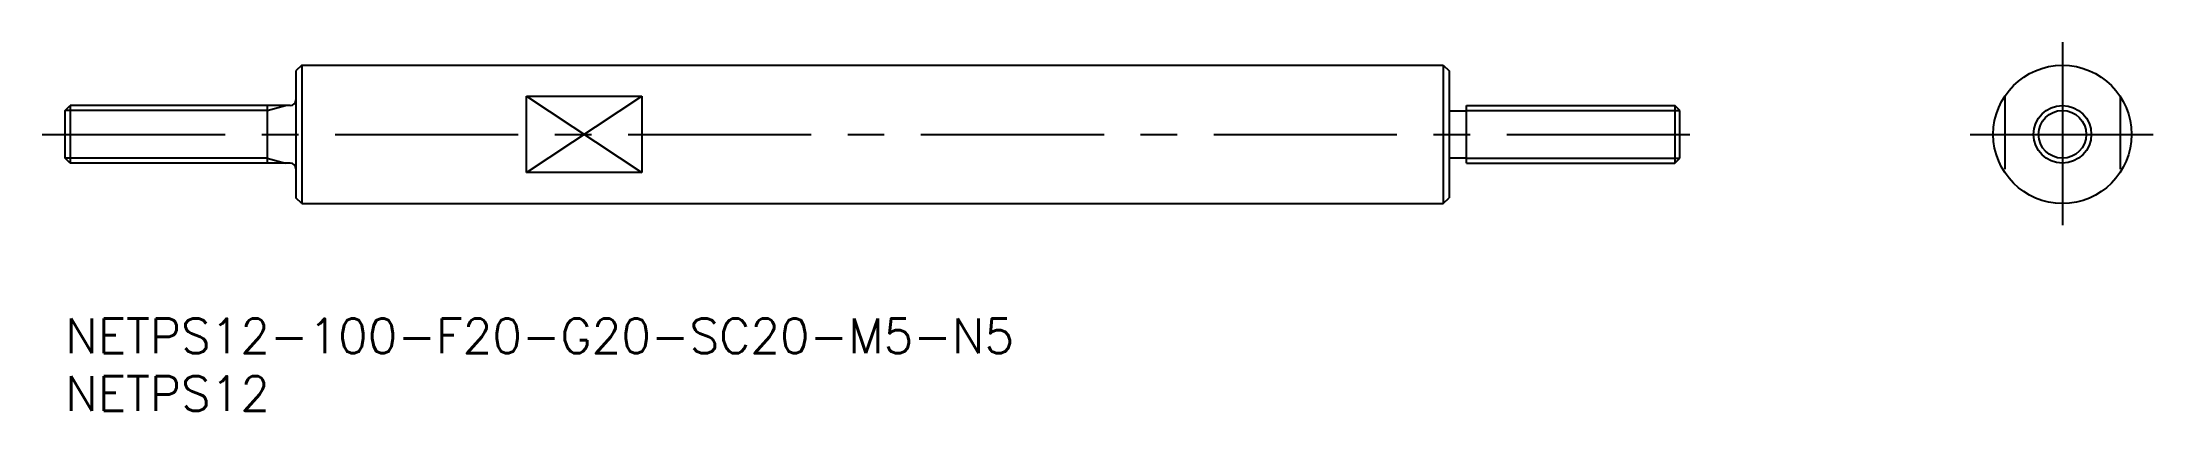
# Model space of a CAD drawing. Extents: x -2 to 181, y -8 to 24.
import ezdxf

# ---------------------------------------------------------------- set-up
doc = ezdxf.new("R2010")
doc.units = 0
doc.header["$LTSCALE"] = 0.5
doc.linetypes.add('CENTER', pattern=[50.8, 31.75, -6.35, 6.35, -6.35])
doc.linetypes.add('DASHED', pattern=[19.05, 12.7, -6.35])
for name, color, linetype in [('MSM_CENTER', 1, 'CENTER'), ('MSM_CONTINUOUS', 7, 'CONTINUOUS'), ('MSM_DASHED', 4, 'DASHED'), ('MSM_NARROW', 5, 'CONTINUOUS'), ('MSM_PART_NUMBER', 7, 'CONTINUOUS')]:
    doc.layers.add(name, color=color, linetype=linetype)
doc.styles.get("Standard").update_dxf_attribs({"font": 'txt.shx', "height": 3, "bigfont": 'bigfont.shx'})

# ---------------------------------------------------------------- blocks, each defined once
blk = doc.blocks.new('*U4')
at = {"layer": 'MSM_PART_NUMBER'}
blk.add_text('NETPS12-100-F20-G20-SC20-M5-N5', height=3, dxfattribs=at).set_placement((0, -3))
blk = doc.blocks.new('*U5')
at = {"layer": 'MSM_PART_NUMBER'}
blk.add_text('NETPS12', height=3, dxfattribs=at).set_placement((0, -8))

msp = doc.modelspace()

# ---------------------------------------------------------------- linework, layer by layer
at = {"layer": 'MSM_CENTER'}
for p, q in [((173.19, 24), (173.19, 8)), ((-2, 16), (142, 16)), ((165.19, 16), (181.19, 16))]:
    msp.add_line(p, q, dxfattribs=at)
at = {"layer": 'MSM_CONTINUOUS'}
for p, q in [((20.5, 22), (20, 21.5)), ((20.5, 22), (119.5, 22)), ((20.5, 22), (20.5, 10)), ((119.5, 22), (119.5, 10)), ((119.5, 22), (120, 21.5)), ((20, 21.5), (20, 10.5)), ((120, 21.5), (120, 10.5)), ((0, 18.07), (0.43, 18.5)), ((19.5, 18.5), (0.43, 18.5)), ((0.43, 18.5), (0.43, 13.5)), ((17.5, 18.5), (17.5, 13.5)), ((40, 19.32), (50, 19.32)), ((40, 12.68), (40, 19.32)), ((50, 19.32), (50, 12.68)), ((121.5, 18.5), (139.57, 18.5)), ((121.5, 13.5), (121.5, 18.5)), ((140, 18.07), (139.57, 18.5)), ((139.57, 18.5), (139.57, 13.5)), ((0, 13.93), (0, 18.07)), ((120, 18.05), (121.5, 18.05)), ((140, 13.93), (140, 18.07)), ((0.43, 13.5), (0, 13.93)), ((19.5, 13.5), (0.43, 13.5)), ((120, 13.95), (121.5, 13.95)), ((121.5, 13.5), (139.57, 13.5)), ((139.57, 13.5), (140, 13.93)), ((50, 12.68), (40, 12.68)), ((20.5, 10), (20, 10.5)), ((20.5, 10), (119.5, 10)), ((119.5, 10), (120, 10.5))]:
    msp.add_line(p, q, dxfattribs=at)
for radius in [6, 2.5]:
    msp.add_circle((173.19, 16), radius, dxfattribs=at)
for centre, start, end in [((19.5, 19), 270, 0), ((19.5, 13), 0, 90)]:
    msp.add_arc(centre, 0.5, start, end, dxfattribs=at)
at = {"layer": 'MSM_DASHED'}
for p, q in [((168.19, 19.32), (168.19, 12.68)), ((178.19, 19.32), (178.19, 12.68))]:
    msp.add_line(p, q, dxfattribs=at)
at = {"layer": 'MSM_NARROW'}
for p, q in [((17.5, 18.07), (19.1, 18.5)), ((40, 19.32), (50, 12.68)), ((40, 12.68), (50, 19.32)), ((17.5, 18.07), (0, 18.07)), ((121.5, 18.07), (140, 18.07)), ((17.5, 13.93), (0, 13.93)), ((17.5, 13.93), (19.1, 13.5)), ((121.5, 13.93), (140, 13.93))]:
    msp.add_line(p, q, dxfattribs=at)
msp.add_circle((173.19, 16), 2.07, dxfattribs=at)

# ---------------------------------------------------------------- block references
at = {"layer": 'MSM_CONTINUOUS'}
for name in ['*U4', '*U5']:
    msp.add_blockref(name, (0, 0), dxfattribs=at)

doc.saveas('drawing.dxf')
